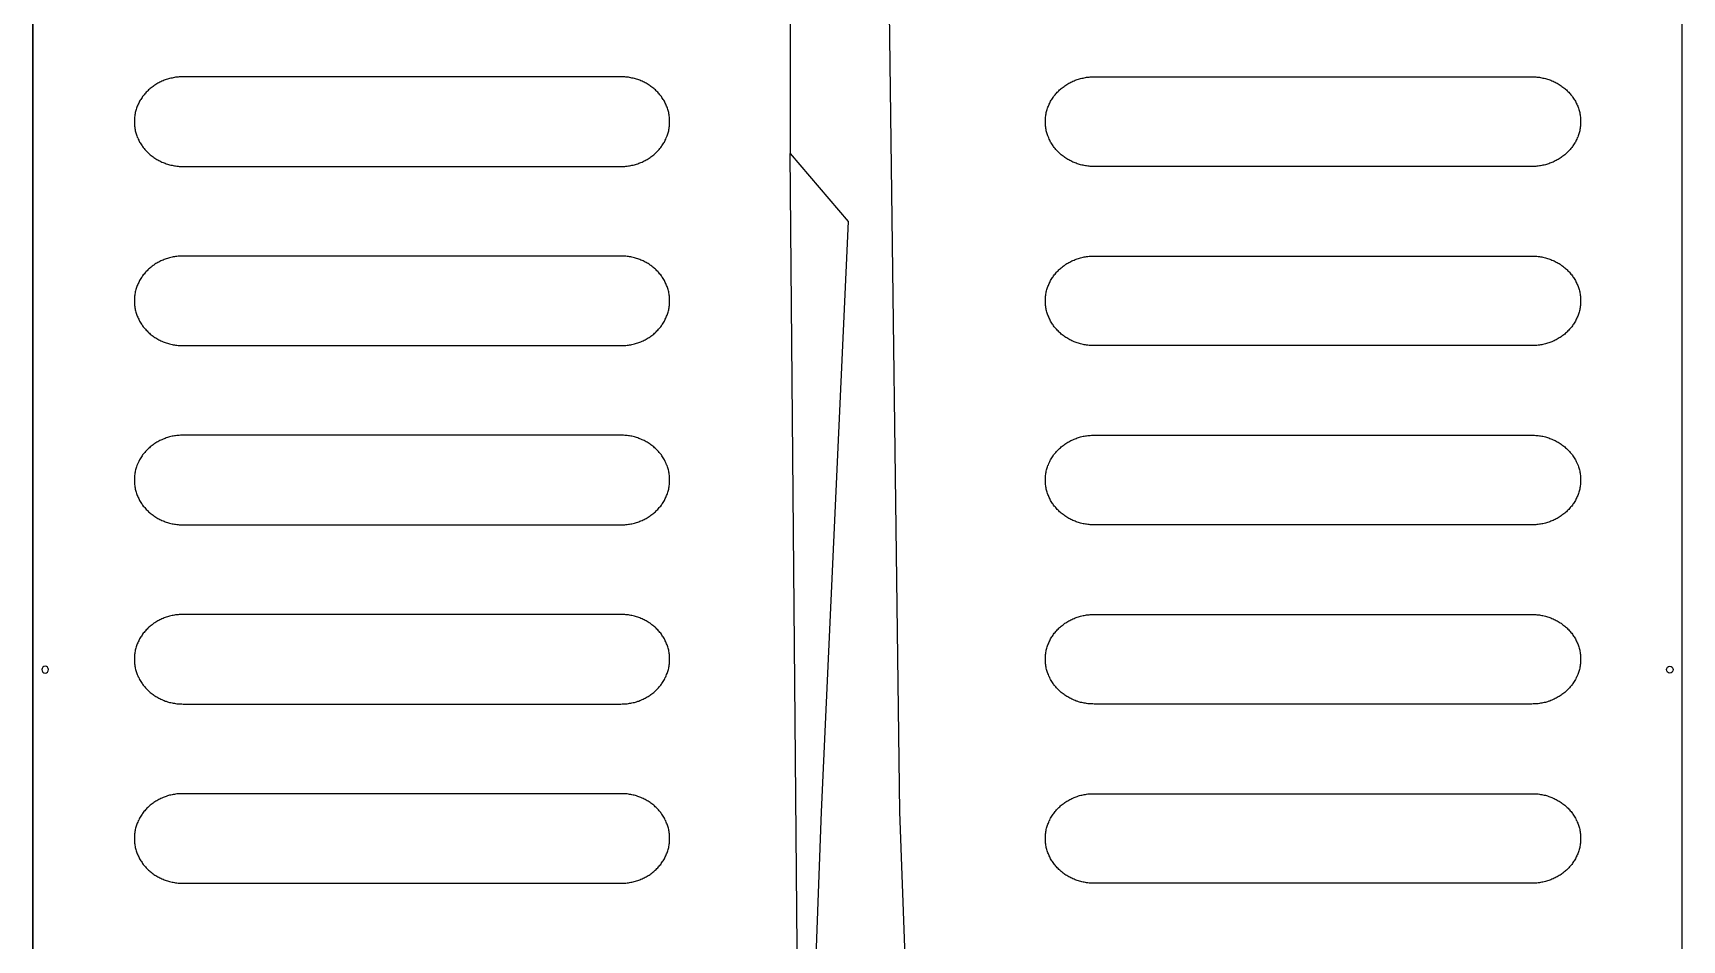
# Model space of a CAD drawing. Extents: x -767 to 3747, y -438 to 2808.
# Drawn here: x 0 to 1220, y 533 to 1204 of the extents above; entities that cross this region are included whole.
import ezdxf

# ---------------------------------------------------------------- set-up
doc = ezdxf.new("R2010")
doc.units = 0
for name, color, linetype in [('DEFAULT_LAYER', 1, 'CONTINUOUS'), ('LAYER_1', 18, 'CONTINUOUS'), ('T5_LOGOLAYER_2', 18, 'CONTINUOUS'), ('T5_LOGOLAYER_20', 18, 'CONTINUOUS')]:
    doc.layers.add(name, color=color, linetype=linetype)

msp = doc.modelspace()

# ---------------------------------------------------------------- linework, layer by layer
at = {"layer": 'DEFAULT_LAYER'}
for points in [[(641, 627.8), (656, 219.4), (656, 218.4), (656.1, 217.4), (656.2, 216.5), (656.3, 215.5), (656.5, 214.5), (656.6, 213.5), (656.8, 212.5), (657.1, 211.5), (657.3, 210.5), (657.6, 209.5), (657.9, 208.5), (658.2, 207.5), (658.6, 206.6), (658.9, 205.6), (659.3, 204.7), (659.7, 203.8), (660.1, 202.9), (808.5, 119.9), (808.3, 20), (1220, 20), (1220, 1792.8), (626, 1792.8)], [(471, 1138.6), (471, 1139.5), (471, 1140.3), (470.9, 1141.2), (470.8, 1142), (470.7, 1142.8), (470.6, 1143.7), (470.4, 1144.5), (470.3, 1145.3), (470.1, 1146.1), (469.9, 1146.9), (469.6, 1147.7), (469.4, 1148.5), (469.1, 1149.2), (468.8, 1150), (468.5, 1150.8), (468.2, 1151.5), (467.8, 1152.3), (467.5, 1153), (467.1, 1153.7), (466.7, 1154.4), (466.2, 1155.1), (465.8, 1155.8), (465.3, 1156.5), (464.9, 1157.2), (464.4, 1157.8), (463.8, 1158.5), (463.3, 1159.1), (462.8, 1159.7), (462.2, 1160.3), (461.6, 1160.9), (461.1, 1161.5), (460.5, 1162.1), (459.8, 1162.6), (459.2, 1163.2), (458.6, 1163.7), (457.9, 1164.2), (457.2, 1164.7), (456.5, 1165.2), (455.8, 1165.7), (455.1, 1166.1), (454.4, 1166.5), (453.7, 1167), (452.9, 1167.4), (452.2, 1167.8), (451.4, 1168.1), (450.6, 1168.5), (449.8, 1168.8), (449, 1169.2), (448.2, 1169.5), (447.4, 1169.8), (446.5, 1170), (445.7, 1170.3), (444.9, 1170.5), (444, 1170.7), (443.1, 1170.9), (442.3, 1171.1), (441.4, 1171.3), (440.5, 1171.4), (439.6, 1171.5), (438.7, 1171.6), (437.8, 1171.7), (436.9, 1171.7), (435.9, 1171.8), (435, 1171.8), (111, 1171.8), (110.1, 1171.8), (109.1, 1171.7), (108.2, 1171.7), (107.3, 1171.6), (106.4, 1171.5), (105.5, 1171.4), (104.6, 1171.3), (103.7, 1171.1), (102.9, 1170.9), (102, 1170.7), (101.1, 1170.5), (100.3, 1170.3), (99.5, 1170), (98.6, 1169.8), (97.8, 1169.5), (97, 1169.2), (96.2, 1168.8), (95.4, 1168.5), (94.6, 1168.1), (93.8, 1167.8), (93.1, 1167.4), (92.3, 1167), (91.6, 1166.5), (90.9, 1166.1), (90.2, 1165.7), (89.5, 1165.2), (88.8, 1164.7), (88.1, 1164.2), (87.4, 1163.7), (86.8, 1163.2), (86.2, 1162.6), (85.5, 1162.1), (84.9, 1161.5), (84.4, 1160.9), (83.8, 1160.3), (83.2, 1159.7), (82.7, 1159.1), (82.2, 1158.5), (81.6, 1157.8), (81.1, 1157.2), (80.7, 1156.5), (80.2, 1155.8), (79.8, 1155.1), (79.3, 1154.4), (78.9, 1153.7), (78.5, 1153), (78.2, 1152.3), (77.8, 1151.5), (77.5, 1150.8), (77.2, 1150), (76.9, 1149.2), (76.6, 1148.5), (76.4, 1147.7), (76.1, 1146.9), (75.9, 1146.1), (75.7, 1145.3), (75.6, 1144.5), (75.4, 1143.7), (75.3, 1142.8), (75.2, 1142), (75.1, 1141.2), (75, 1140.3), (75, 1139.5), (75, 1138.6), (75, 1137.8), (75, 1136.9), (75.1, 1136.1), (75.2, 1135.2), (75.3, 1134.4), (75.4, 1133.6), (75.6, 1132.7), (75.7, 1131.9), (75.9, 1131.1), (76.1, 1130.3), (76.4, 1129.5), (76.6, 1128.8), (76.9, 1128), (77.2, 1127.2), (77.5, 1126.5), (77.8, 1125.7), (78.2, 1125), (78.5, 1124.2), (78.9, 1123.5), (79.3, 1122.8), (79.8, 1122.1), (80.2, 1121.4), (80.7, 1120.7), (81.1, 1120.1), (81.6, 1119.4), (82.2, 1118.8), (82.7, 1118.1), (83.2, 1117.5), (83.8, 1116.9), (84.4, 1116.3), (84.9, 1115.7), (85.5, 1115.2), (86.2, 1114.6), (86.8, 1114.1), (87.4, 1113.5), (88.1, 1113), (88.8, 1112.5), (89.5, 1112), (90.2, 1111.6), (90.9, 1111.1), (91.6, 1110.7), (92.3, 1110.3), (93.1, 1109.8), (93.8, 1109.5), (94.6, 1109.1), (95.4, 1108.7), (96.2, 1108.4), (97, 1108.1), (97.8, 1107.8), (98.6, 1107.5), (99.5, 1107.2), (100.3, 1106.9), (101.1, 1106.7), (102, 1106.5), (102.9, 1106.3), (103.7, 1106.1), (104.6, 1106), (105.5, 1105.8), (106.4, 1105.7), (107.3, 1105.6), (108.2, 1105.5), (109.1, 1105.5), (110.1, 1105.5), (111, 1105.5), (435, 1105.5), (435.9, 1105.5), (436.9, 1105.5), (437.8, 1105.5), (438.7, 1105.6), (439.6, 1105.7), (440.5, 1105.8), (441.4, 1106), (442.3, 1106.1), (443.1, 1106.3), (444, 1106.5), (444.9, 1106.7), (445.7, 1106.9), (446.5, 1107.2), (447.4, 1107.5), (448.2, 1107.8), (449, 1108.1), (449.8, 1108.4), (450.6, 1108.7), (451.4, 1109.1), (452.2, 1109.5), (452.9, 1109.8), (453.7, 1110.3), (454.4, 1110.7), (455.1, 1111.1), (455.8, 1111.6), (456.5, 1112), (457.2, 1112.5), (457.9, 1113), (458.6, 1113.5), (459.2, 1114.1), (459.8, 1114.6), (460.5, 1115.2), (461.1, 1115.7), (461.6, 1116.3), (462.2, 1116.9), (462.8, 1117.5), (463.3, 1118.1), (463.8, 1118.8), (464.4, 1119.4), (464.9, 1120.1), (465.3, 1120.7), (465.8, 1121.4), (466.2, 1122.1), (466.7, 1122.8), (467.1, 1123.5), (467.5, 1124.2), (467.8, 1125), (468.2, 1125.7), (468.5, 1126.5), (468.8, 1127.2), (469.1, 1128), (469.4, 1128.8), (469.6, 1129.5), (469.9, 1130.3), (470.1, 1131.1), (470.3, 1131.9), (470.4, 1132.7), (470.6, 1133.6), (470.7, 1134.4), (470.8, 1135.2), (470.9, 1136.1), (471, 1136.9), (471, 1137.8)], [(749, 1138.6), (749, 1139.5), (749, 1140.3), (749.1, 1141.2), (749.2, 1142), (749.3, 1142.8), (749.4, 1143.7), (749.6, 1144.5), (749.7, 1145.3), (749.9, 1146.1), (750.1, 1146.9), (750.4, 1147.7), (750.6, 1148.5), (750.9, 1149.2), (751.2, 1150), (751.5, 1150.8), (751.8, 1151.5), (752.2, 1152.3), (752.6, 1153), (752.9, 1153.7), (753.3, 1154.4), (753.8, 1155.1), (754.2, 1155.8), (754.7, 1156.5), (755.1, 1157.2), (755.6, 1157.8), (756.2, 1158.5), (756.7, 1159.1), (757.2, 1159.7), (757.8, 1160.3), (758.4, 1160.9), (758.9, 1161.5), (759.5, 1162.1), (760.2, 1162.6), (760.8, 1163.2), (761.4, 1163.7), (762.1, 1164.2), (762.8, 1164.7), (763.5, 1165.2), (764.2, 1165.7), (764.9, 1166.1), (765.6, 1166.5), (766.3, 1167), (767.1, 1167.4), (767.8, 1167.8), (768.6, 1168.1), (769.4, 1168.5), (770.2, 1168.8), (771, 1169.2), (771.8, 1169.5), (772.6, 1169.8), (773.5, 1170), (774.3, 1170.3), (775.1, 1170.5), (776, 1170.7), (776.9, 1170.9), (777.7, 1171.1), (778.6, 1171.3), (779.5, 1171.4), (780.4, 1171.5), (781.3, 1171.6), (782.2, 1171.7), (783.1, 1171.7), (784.1, 1171.8), (785, 1171.8), (1109, 1171.8), (1109.9, 1171.8), (1110.9, 1171.7), (1111.8, 1171.7), (1112.7, 1171.6), (1113.6, 1171.5), (1114.5, 1171.4), (1115.4, 1171.3), (1116.3, 1171.1), (1117.1, 1170.9), (1118, 1170.7), (1118.9, 1170.5), (1119.7, 1170.3), (1120.5, 1170), (1121.4, 1169.8), (1122.2, 1169.5), (1123, 1169.2), (1123.8, 1168.8), (1124.6, 1168.5), (1125.4, 1168.1), (1126.2, 1167.8), (1126.9, 1167.4), (1127.7, 1167), (1128.4, 1166.5), (1129.1, 1166.1), (1129.8, 1165.7), (1130.5, 1165.2), (1131.2, 1164.7), (1131.9, 1164.2), (1132.6, 1163.7), (1133.2, 1163.2), (1133.8, 1162.6), (1134.5, 1162.1), (1135.1, 1161.5), (1135.6, 1160.9), (1136.2, 1160.3), (1136.8, 1159.7), (1137.3, 1159.1), (1137.8, 1158.5), (1138.4, 1157.8), (1138.9, 1157.2), (1139.3, 1156.5), (1139.8, 1155.8), (1140.2, 1155.1), (1140.7, 1154.4), (1141.1, 1153.7), (1141.5, 1153), (1141.8, 1152.3), (1142.2, 1151.5), (1142.5, 1150.8), (1142.8, 1150), (1143.1, 1149.2), (1143.4, 1148.5), (1143.6, 1147.7), (1143.9, 1146.9), (1144.1, 1146.1), (1144.3, 1145.3), (1144.4, 1144.5), (1144.6, 1143.7), (1144.7, 1142.8), (1144.8, 1142), (1144.9, 1141.2), (1145, 1140.3), (1145, 1139.5), (1145, 1138.6), (1145, 1137.8), (1145, 1136.9), (1144.9, 1136.1), (1144.8, 1135.2), (1144.7, 1134.4), (1144.6, 1133.6), (1144.4, 1132.7), (1144.3, 1131.9), (1144.1, 1131.1), (1143.9, 1130.3), (1143.6, 1129.5), (1143.4, 1128.8), (1143.1, 1128), (1142.8, 1127.2), (1142.5, 1126.5), (1142.2, 1125.7), (1141.8, 1125), (1141.5, 1124.2), (1141.1, 1123.5), (1140.7, 1122.8), (1140.2, 1122.1), (1139.8, 1121.4), (1139.3, 1120.7), (1138.9, 1120.1), (1138.4, 1119.4), (1137.8, 1118.8), (1137.3, 1118.1), (1136.8, 1117.5), (1136.2, 1116.9), (1135.6, 1116.3), (1135.1, 1115.7), (1134.5, 1115.2), (1133.8, 1114.6), (1133.2, 1114.1), (1132.6, 1113.5), (1131.9, 1113), (1131.2, 1112.5), (1130.5, 1112), (1129.8, 1111.6), (1129.1, 1111.1), (1128.4, 1110.7), (1127.7, 1110.3), (1126.9, 1109.8), (1126.2, 1109.5), (1125.4, 1109.1), (1124.6, 1108.7), (1123.8, 1108.4), (1123, 1108.1), (1122.2, 1107.8), (1121.4, 1107.5), (1120.5, 1107.2), (1119.7, 1106.9), (1118.9, 1106.7), (1118, 1106.5), (1117.1, 1106.3), (1116.3, 1106.1), (1115.4, 1106), (1114.5, 1105.8), (1113.6, 1105.7), (1112.7, 1105.6), (1111.8, 1105.5), (1110.9, 1105.5), (1109.9, 1105.5), (1109, 1105.5), (785, 1105.5), (784.1, 1105.5), (783.1, 1105.5), (782.2, 1105.5), (781.3, 1105.6), (780.4, 1105.7), (779.5, 1105.8), (778.6, 1106), (777.7, 1106.1), (776.9, 1106.3), (776, 1106.5), (775.1, 1106.7), (774.3, 1106.9), (773.5, 1107.2), (772.6, 1107.5), (771.8, 1107.8), (771, 1108.1), (770.2, 1108.4), (769.4, 1108.7), (768.6, 1109.1), (767.8, 1109.5), (767.1, 1109.8), (766.3, 1110.3), (765.6, 1110.7), (764.9, 1111.1), (764.2, 1111.6), (763.5, 1112), (762.8, 1112.5), (762.1, 1113), (761.4, 1113.5), (760.8, 1114.1), (760.2, 1114.6), (759.5, 1115.2), (758.9, 1115.7), (758.4, 1116.3), (757.8, 1116.9), (757.2, 1117.5), (756.7, 1118.1), (756.2, 1118.8), (755.6, 1119.4), (755.1, 1120.1), (754.7, 1120.7), (754.2, 1121.4), (753.8, 1122.1), (753.3, 1122.8), (752.9, 1123.5), (752.6, 1124.2), (752.2, 1125), (751.8, 1125.7), (751.5, 1126.5), (751.2, 1127.2), (750.9, 1128), (750.6, 1128.8), (750.4, 1129.5), (750.1, 1130.3), (749.9, 1131.1), (749.7, 1131.9), (749.6, 1132.7), (749.4, 1133.6), (749.3, 1134.4), (749.2, 1135.2), (749.1, 1136.1), (749, 1136.9), (749, 1137.8)], [(471, 1006), (471, 1006.8), (471, 1007.7), (470.9, 1008.5), (470.8, 1009.4), (470.7, 1010.2), (470.6, 1011), (470.4, 1011.8), (470.3, 1012.7), (470.1, 1013.5), (469.9, 1014.3), (469.6, 1015.1), (469.4, 1015.8), (469.1, 1016.6), (468.8, 1017.4), (468.5, 1018.1), (468.2, 1018.9), (467.8, 1019.6), (467.5, 1020.4), (467.1, 1021.1), (466.7, 1021.8), (466.2, 1022.5), (465.8, 1023.2), (465.3, 1023.8), (464.9, 1024.5), (464.4, 1025.2), (463.8, 1025.8), (463.3, 1026.4), (462.8, 1027.1), (462.2, 1027.7), (461.6, 1028.3), (461.1, 1028.9), (460.5, 1029.4), (459.8, 1030), (459.2, 1030.5), (458.6, 1031), (457.9, 1031.6), (457.2, 1032.1), (456.5, 1032.5), (455.8, 1033), (455.1, 1033.5), (454.4, 1033.9), (453.7, 1034.3), (452.9, 1034.7), (452.2, 1035.1), (451.4, 1035.5), (450.6, 1035.9), (449.8, 1036.2), (449, 1036.5), (448.2, 1036.8), (447.4, 1037.1), (446.5, 1037.4), (445.7, 1037.6), (444.9, 1037.9), (444, 1038.1), (443.1, 1038.3), (442.3, 1038.5), (441.4, 1038.6), (440.5, 1038.8), (439.6, 1038.9), (438.7, 1039), (437.8, 1039), (436.9, 1039.1), (435.9, 1039.1), (435, 1039.1), (111, 1039.1), (110.1, 1039.1), (109.1, 1039.1), (108.2, 1039), (107.3, 1039), (106.4, 1038.9), (105.5, 1038.8), (104.6, 1038.6), (103.7, 1038.5), (102.9, 1038.3), (102, 1038.1), (101.1, 1037.9), (100.3, 1037.6), (99.5, 1037.4), (98.6, 1037.1), (97.8, 1036.8), (97, 1036.5), (96.2, 1036.2), (95.4, 1035.9), (94.6, 1035.5), (93.8, 1035.1), (93.1, 1034.7), (92.3, 1034.3), (91.6, 1033.9), (90.9, 1033.5), (90.2, 1033), (89.5, 1032.5), (88.8, 1032.1), (88.1, 1031.6), (87.4, 1031), (86.8, 1030.5), (86.2, 1030), (85.5, 1029.4), (84.9, 1028.9), (84.4, 1028.3), (83.8, 1027.7), (83.2, 1027.1), (82.7, 1026.4), (82.2, 1025.8), (81.6, 1025.2), (81.1, 1024.5), (80.7, 1023.8), (80.2, 1023.2), (79.8, 1022.5), (79.3, 1021.8), (78.9, 1021.1), (78.5, 1020.4), (78.2, 1019.6), (77.8, 1018.9), (77.5, 1018.1), (77.2, 1017.4), (76.9, 1016.6), (76.6, 1015.8), (76.4, 1015.1), (76.1, 1014.3), (75.9, 1013.5), (75.7, 1012.7), (75.6, 1011.8), (75.4, 1011), (75.3, 1010.2), (75.2, 1009.4), (75.1, 1008.5), (75, 1007.7), (75, 1006.8), (75, 1006), (75, 1005.1), (75, 1004.3), (75.1, 1003.4), (75.2, 1002.6), (75.3, 1001.8), (75.4, 1000.9), (75.6, 1000.1), (75.7, 999.3), (75.9, 998.5), (76.1, 997.7), (76.4, 996.9), (76.6, 996.1), (76.9, 995.3), (77.2, 994.6), (77.5, 993.8), (77.8, 993.1), (78.2, 992.3), (78.5, 991.6), (78.9, 990.9), (79.3, 990.2), (79.8, 989.5), (80.2, 988.8), (80.7, 988.1), (81.1, 987.4), (81.6, 986.8), (82.2, 986.1), (82.7, 985.5), (83.2, 984.9), (83.8, 984.3), (84.4, 983.7), (84.9, 983.1), (85.5, 982.5), (86.2, 982), (86.8, 981.4), (87.4, 980.9), (88.1, 980.4), (88.8, 979.9), (89.5, 979.4), (90.2, 978.9), (90.9, 978.5), (91.6, 978), (92.3, 977.6), (93.1, 977.2), (93.8, 976.8), (94.6, 976.4), (95.4, 976.1), (96.2, 975.7), (97, 975.4), (97.8, 975.1), (98.6, 974.8), (99.5, 974.6), (100.3, 974.3), (101.1, 974.1), (102, 973.9), (102.9, 973.7), (103.7, 973.5), (104.6, 973.3), (105.5, 973.2), (106.4, 973.1), (107.3, 973), (108.2, 972.9), (109.1, 972.9), (110.1, 972.8), (111, 972.8), (435, 972.8), (435.9, 972.8), (436.9, 972.9), (437.8, 972.9), (438.7, 973), (439.6, 973.1), (440.5, 973.2), (441.4, 973.3), (442.3, 973.5), (443.1, 973.7), (444, 973.9), (444.9, 974.1), (445.7, 974.3), (446.5, 974.6), (447.4, 974.8), (448.2, 975.1), (449, 975.4), (449.8, 975.7), (450.6, 976.1), (451.4, 976.4), (452.2, 976.8), (452.9, 977.2), (453.7, 977.6), (454.4, 978), (455.1, 978.5), (455.8, 978.9), (456.5, 979.4), (457.2, 979.9), (457.9, 980.4), (458.6, 980.9), (459.2, 981.4), (459.8, 982), (460.5, 982.5), (461.1, 983.1), (461.6, 983.7), (462.2, 984.3), (462.8, 984.9), (463.3, 985.5), (463.8, 986.1), (464.4, 986.8), (464.9, 987.4), (465.3, 988.1), (465.8, 988.8), (466.2, 989.5), (466.7, 990.2), (467.1, 990.9), (467.5, 991.6), (467.8, 992.3), (468.2, 993.1), (468.5, 993.8), (468.8, 994.6), (469.1, 995.3), (469.4, 996.1), (469.6, 996.9), (469.9, 997.7), (470.1, 998.5), (470.3, 999.3), (470.4, 1000.1), (470.6, 1000.9), (470.7, 1001.8), (470.8, 1002.6), (470.9, 1003.4), (471, 1004.3), (471, 1005.1)], [(749, 1006), (749, 1006.8), (749, 1007.7), (749.1, 1008.5), (749.2, 1009.4), (749.3, 1010.2), (749.4, 1011), (749.6, 1011.8), (749.7, 1012.7), (749.9, 1013.5), (750.1, 1014.3), (750.4, 1015.1), (750.6, 1015.8), (750.9, 1016.6), (751.2, 1017.4), (751.5, 1018.1), (751.8, 1018.9), (752.2, 1019.6), (752.6, 1020.4), (752.9, 1021.1), (753.3, 1021.8), (753.8, 1022.5), (754.2, 1023.2), (754.7, 1023.8), (755.1, 1024.5), (755.6, 1025.2), (756.2, 1025.8), (756.7, 1026.4), (757.2, 1027.1), (757.8, 1027.7), (758.4, 1028.3), (758.9, 1028.9), (759.5, 1029.4), (760.2, 1030), (760.8, 1030.5), (761.4, 1031), (762.1, 1031.6), (762.8, 1032.1), (763.5, 1032.5), (764.2, 1033), (764.9, 1033.5), (765.6, 1033.9), (766.3, 1034.3), (767.1, 1034.7), (767.8, 1035.1), (768.6, 1035.5), (769.4, 1035.9), (770.2, 1036.2), (771, 1036.5), (771.8, 1036.8), (772.6, 1037.1), (773.5, 1037.4), (774.3, 1037.6), (775.1, 1037.9), (776, 1038.1), (776.9, 1038.3), (777.7, 1038.5), (778.6, 1038.6), (779.5, 1038.8), (780.4, 1038.9), (781.3, 1039), (782.2, 1039), (783.1, 1039.1), (784.1, 1039.1), (785, 1039.1), (1109, 1039.1), (1109.9, 1039.1), (1110.9, 1039.1), (1111.8, 1039), (1112.7, 1039), (1113.6, 1038.9), (1114.5, 1038.8), (1115.4, 1038.6), (1116.3, 1038.5), (1117.1, 1038.3), (1118, 1038.1), (1118.9, 1037.9), (1119.7, 1037.6), (1120.5, 1037.4), (1121.4, 1037.1), (1122.2, 1036.8), (1123, 1036.5), (1123.8, 1036.2), (1124.6, 1035.9), (1125.4, 1035.5), (1126.2, 1035.1), (1126.9, 1034.7), (1127.7, 1034.3), (1128.4, 1033.9), (1129.1, 1033.5), (1129.8, 1033), (1130.5, 1032.5), (1131.2, 1032.1), (1131.9, 1031.6), (1132.6, 1031), (1133.2, 1030.5), (1133.8, 1030), (1134.5, 1029.4), (1135.1, 1028.9), (1135.6, 1028.3), (1136.2, 1027.7), (1136.8, 1027.1), (1137.3, 1026.4), (1137.8, 1025.8), (1138.4, 1025.2), (1138.9, 1024.5), (1139.3, 1023.8), (1139.8, 1023.2), (1140.2, 1022.5), (1140.7, 1021.8), (1141.1, 1021.1), (1141.5, 1020.4), (1141.8, 1019.6), (1142.2, 1018.9), (1142.5, 1018.1), (1142.8, 1017.4), (1143.1, 1016.6), (1143.4, 1015.8), (1143.6, 1015.1), (1143.9, 1014.3), (1144.1, 1013.5), (1144.3, 1012.7), (1144.4, 1011.8), (1144.6, 1011), (1144.7, 1010.2), (1144.8, 1009.4), (1144.9, 1008.5), (1145, 1007.7), (1145, 1006.8), (1145, 1006), (1145, 1005.1), (1145, 1004.3), (1144.9, 1003.4), (1144.8, 1002.6), (1144.7, 1001.8), (1144.6, 1000.9), (1144.4, 1000.1), (1144.3, 999.3), (1144.1, 998.5), (1143.9, 997.7), (1143.6, 996.9), (1143.4, 996.1), (1143.1, 995.3), (1142.8, 994.6), (1142.5, 993.8), (1142.2, 993.1), (1141.8, 992.3), (1141.5, 991.6), (1141.1, 990.9), (1140.7, 990.2), (1140.2, 989.5), (1139.8, 988.8), (1139.3, 988.1), (1138.9, 987.4), (1138.4, 986.8), (1137.8, 986.1), (1137.3, 985.5), (1136.8, 984.9), (1136.2, 984.3), (1135.6, 983.7), (1135.1, 983.1), (1134.5, 982.5), (1133.8, 982), (1133.2, 981.4), (1132.6, 980.9), (1131.9, 980.4), (1131.2, 979.9), (1130.5, 979.4), (1129.8, 978.9), (1129.1, 978.5), (1128.4, 978), (1127.7, 977.6), (1126.9, 977.2), (1126.2, 976.8), (1125.4, 976.4), (1124.6, 976.1), (1123.8, 975.7), (1123, 975.4), (1122.2, 975.1), (1121.4, 974.8), (1120.5, 974.6), (1119.7, 974.3), (1118.9, 974.1), (1118, 973.9), (1117.1, 973.7), (1116.3, 973.5), (1115.4, 973.3), (1114.5, 973.2), (1113.6, 973.1), (1112.7, 973), (1111.8, 972.9), (1110.9, 972.9), (1109.9, 972.8), (1109, 972.8), (785, 972.8), (784.1, 972.8), (783.1, 972.9), (782.2, 972.9), (781.3, 973), (780.4, 973.1), (779.5, 973.2), (778.6, 973.3), (777.7, 973.5), (776.9, 973.7), (776, 973.9), (775.1, 974.1), (774.3, 974.3), (773.5, 974.6), (772.6, 974.8), (771.8, 975.1), (771, 975.4), (770.2, 975.7), (769.4, 976.1), (768.6, 976.4), (767.8, 976.8), (767.1, 977.2), (766.3, 977.6), (765.6, 978), (764.9, 978.5), (764.2, 978.9), (763.5, 979.4), (762.8, 979.9), (762.1, 980.4), (761.4, 980.9), (760.8, 981.4), (760.2, 982), (759.5, 982.5), (758.9, 983.1), (758.4, 983.7), (757.8, 984.3), (757.2, 984.9), (756.7, 985.5), (756.2, 986.1), (755.6, 986.8), (755.1, 987.4), (754.7, 988.1), (754.2, 988.8), (753.8, 989.5), (753.3, 990.2), (752.9, 990.9), (752.6, 991.6), (752.2, 992.3), (751.8, 993.1), (751.5, 993.8), (751.2, 994.6), (750.9, 995.3), (750.6, 996.1), (750.4, 996.9), (750.1, 997.7), (749.9, 998.5), (749.7, 999.3), (749.6, 1000.1), (749.4, 1000.9), (749.3, 1001.8), (749.2, 1002.6), (749.1, 1003.4), (749, 1004.3), (749, 1005.1)], [(471, 873.3), (471, 874.2), (471, 875), (470.9, 875.9), (470.8, 876.7), (470.7, 877.6), (470.6, 878.4), (470.4, 879.2), (470.3, 880), (470.1, 880.8), (469.9, 881.6), (469.6, 882.4), (469.4, 883.2), (469.1, 884), (468.8, 884.7), (468.5, 885.5), (468.2, 886.2), (467.8, 887), (467.5, 887.7), (467.1, 888.4), (466.7, 889.1), (466.2, 889.8), (465.8, 890.5), (465.3, 891.2), (464.9, 891.9), (464.4, 892.5), (463.8, 893.2), (463.3, 893.8), (462.8, 894.4), (462.2, 895), (461.6, 895.6), (461.1, 896.2), (460.5, 896.8), (459.8, 897.3), (459.2, 897.9), (458.6, 898.4), (457.9, 898.9), (457.2, 899.4), (456.5, 899.9), (455.8, 900.4), (455.1, 900.8), (454.4, 901.3), (453.7, 901.7), (452.9, 902.1), (452.2, 902.5), (451.4, 902.9), (450.6, 903.2), (449.8, 903.6), (449, 903.9), (448.2, 904.2), (447.4, 904.5), (446.5, 904.8), (445.7, 905), (444.9, 905.2), (444, 905.5), (443.1, 905.7), (442.3, 905.8), (441.4, 906), (440.5, 906.1), (439.6, 906.2), (438.7, 906.3), (437.8, 906.4), (436.9, 906.5), (435.9, 906.5), (435, 906.5), (111, 906.5), (110.1, 906.5), (109.1, 906.5), (108.2, 906.4), (107.3, 906.3), (106.4, 906.2), (105.5, 906.1), (104.6, 906), (103.7, 905.8), (102.9, 905.7), (102, 905.5), (101.1, 905.2), (100.3, 905), (99.5, 904.8), (98.6, 904.5), (97.8, 904.2), (97, 903.9), (96.2, 903.6), (95.4, 903.2), (94.6, 902.9), (93.8, 902.5), (93.1, 902.1), (92.3, 901.7), (91.6, 901.3), (90.9, 900.8), (90.2, 900.4), (89.5, 899.9), (88.8, 899.4), (88.1, 898.9), (87.4, 898.4), (86.8, 897.9), (86.2, 897.3), (85.5, 896.8), (84.9, 896.2), (84.4, 895.6), (83.8, 895), (83.2, 894.4), (82.7, 893.8), (82.2, 893.2), (81.6, 892.5), (81.1, 891.9), (80.7, 891.2), (80.2, 890.5), (79.8, 889.8), (79.3, 889.1), (78.9, 888.4), (78.5, 887.7), (78.2, 887), (77.8, 886.2), (77.5, 885.5), (77.2, 884.7), (76.9, 884), (76.6, 883.2), (76.4, 882.4), (76.1, 881.6), (75.9, 880.8), (75.7, 880), (75.6, 879.2), (75.4, 878.4), (75.3, 877.6), (75.2, 876.7), (75.1, 875.9), (75, 875), (75, 874.2), (75, 873.3), (75, 872.5), (75, 871.6), (75.1, 870.8), (75.2, 870), (75.3, 869.1), (75.4, 868.3), (75.6, 867.5), (75.7, 866.7), (75.9, 865.9), (76.1, 865.1), (76.4, 864.3), (76.6, 863.5), (76.9, 862.7), (77.2, 861.9), (77.5, 861.2), (77.8, 860.4), (78.2, 859.7), (78.5, 859), (78.9, 858.2), (79.3, 857.5), (79.8, 856.8), (80.2, 856.1), (80.7, 855.5), (81.1, 854.8), (81.6, 854.1), (82.2, 853.5), (82.7, 852.9), (83.2, 852.2), (83.8, 851.6), (84.4, 851), (84.9, 850.5), (85.5, 849.9), (86.2, 849.3), (86.8, 848.8), (87.4, 848.3), (88.1, 847.8), (88.8, 847.3), (89.5, 846.8), (90.2, 846.3), (90.9, 845.8), (91.6, 845.4), (92.3, 845), (93.1, 844.6), (93.8, 844.2), (94.6, 843.8), (95.4, 843.5), (96.2, 843.1), (97, 842.8), (97.8, 842.5), (98.6, 842.2), (99.5, 841.9), (100.3, 841.7), (101.1, 841.4), (102, 841.2), (102.9, 841), (103.7, 840.9), (104.6, 840.7), (105.5, 840.6), (106.4, 840.4), (107.3, 840.4), (108.2, 840.3), (109.1, 840.2), (110.1, 840.2), (111, 840.2), (435, 840.2), (435.9, 840.2), (436.9, 840.2), (437.8, 840.3), (438.7, 840.4), (439.6, 840.4), (440.5, 840.6), (441.4, 840.7), (442.3, 840.9), (443.1, 841), (444, 841.2), (444.9, 841.4), (445.7, 841.7), (446.5, 841.9), (447.4, 842.2), (448.2, 842.5), (449, 842.8), (449.8, 843.1), (450.6, 843.5), (451.4, 843.8), (452.2, 844.2), (452.9, 844.6), (453.7, 845), (454.4, 845.4), (455.1, 845.8), (455.8, 846.3), (456.5, 846.8), (457.2, 847.3), (457.9, 847.8), (458.6, 848.3), (459.2, 848.8), (459.8, 849.3), (460.5, 849.9), (461.1, 850.5), (461.6, 851), (462.2, 851.6), (462.8, 852.2), (463.3, 852.9), (463.8, 853.5), (464.4, 854.1), (464.9, 854.8), (465.3, 855.5), (465.8, 856.1), (466.2, 856.8), (466.7, 857.5), (467.1, 858.2), (467.5, 859), (467.8, 859.7), (468.2, 860.4), (468.5, 861.2), (468.8, 861.9), (469.1, 862.7), (469.4, 863.5), (469.6, 864.3), (469.9, 865.1), (470.1, 865.9), (470.3, 866.7), (470.4, 867.5), (470.6, 868.3), (470.7, 869.1), (470.8, 870), (470.9, 870.8), (471, 871.6), (471, 872.5)], [(749, 873.3), (749, 874.2), (749, 875), (749.1, 875.9), (749.2, 876.7), (749.3, 877.6), (749.4, 878.4), (749.6, 879.2), (749.7, 880), (749.9, 880.8), (750.1, 881.6), (750.4, 882.4), (750.6, 883.2), (750.9, 884), (751.2, 884.7), (751.5, 885.5), (751.8, 886.2), (752.2, 887), (752.6, 887.7), (752.9, 888.4), (753.3, 889.1), (753.8, 889.8), (754.2, 890.5), (754.7, 891.2), (755.1, 891.9), (755.6, 892.5), (756.2, 893.2), (756.7, 893.8), (757.2, 894.4), (757.8, 895), (758.4, 895.6), (758.9, 896.2), (759.5, 896.8), (760.2, 897.3), (760.8, 897.9), (761.4, 898.4), (762.1, 898.9), (762.8, 899.4), (763.5, 899.9), (764.2, 900.4), (764.9, 900.8), (765.6, 901.3), (766.3, 901.7), (767.1, 902.1), (767.8, 902.5), (768.6, 902.9), (769.4, 903.2), (770.2, 903.6), (771, 903.9), (771.8, 904.2), (772.6, 904.5), (773.5, 904.8), (774.3, 905), (775.1, 905.2), (776, 905.5), (776.9, 905.7), (777.7, 905.8), (778.6, 906), (779.5, 906.1), (780.4, 906.2), (781.3, 906.3), (782.2, 906.4), (783.1, 906.5), (784.1, 906.5), (785, 906.5), (1109, 906.5), (1109.9, 906.5), (1110.9, 906.5), (1111.8, 906.4), (1112.7, 906.3), (1113.6, 906.2), (1114.5, 906.1), (1115.4, 906), (1116.3, 905.8), (1117.1, 905.7), (1118, 905.5), (1118.9, 905.2), (1119.7, 905), (1120.5, 904.8), (1121.4, 904.5), (1122.2, 904.2), (1123, 903.9), (1123.8, 903.6), (1124.6, 903.2), (1125.4, 902.9), (1126.2, 902.5), (1126.9, 902.1), (1127.7, 901.7), (1128.4, 901.3), (1129.1, 900.8), (1129.8, 900.4), (1130.5, 899.9), (1131.2, 899.4), (1131.9, 898.9), (1132.6, 898.4), (1133.2, 897.9), (1133.8, 897.3), (1134.5, 896.8), (1135.1, 896.2), (1135.6, 895.6), (1136.2, 895), (1136.8, 894.4), (1137.3, 893.8), (1137.8, 893.2), (1138.4, 892.5), (1138.9, 891.9), (1139.3, 891.2), (1139.8, 890.5), (1140.2, 889.8), (1140.7, 889.1), (1141.1, 888.4), (1141.5, 887.7), (1141.8, 887), (1142.2, 886.2), (1142.5, 885.5), (1142.8, 884.7), (1143.1, 884), (1143.4, 883.2), (1143.6, 882.4), (1143.9, 881.6), (1144.1, 880.8), (1144.3, 880), (1144.4, 879.2), (1144.6, 878.4), (1144.7, 877.6), (1144.8, 876.7), (1144.9, 875.9), (1145, 875), (1145, 874.2), (1145, 873.3), (1145, 872.5), (1145, 871.6), (1144.9, 870.8), (1144.8, 870), (1144.7, 869.1), (1144.6, 868.3), (1144.4, 867.5), (1144.3, 866.7), (1144.1, 865.9), (1143.9, 865.1), (1143.6, 864.3), (1143.4, 863.5), (1143.1, 862.7), (1142.8, 861.9), (1142.5, 861.2), (1142.2, 860.4), (1141.8, 859.7), (1141.5, 859), (1141.1, 858.2), (1140.7, 857.5), (1140.2, 856.8), (1139.8, 856.1), (1139.3, 855.5), (1138.9, 854.8), (1138.4, 854.1), (1137.8, 853.5), (1137.3, 852.9), (1136.8, 852.2), (1136.2, 851.6), (1135.6, 851), (1135.1, 850.5), (1134.5, 849.9), (1133.8, 849.3), (1133.2, 848.8), (1132.6, 848.3), (1131.9, 847.8), (1131.2, 847.3), (1130.5, 846.8), (1129.8, 846.3), (1129.1, 845.8), (1128.4, 845.4), (1127.7, 845), (1126.9, 844.6), (1126.2, 844.2), (1125.4, 843.8), (1124.6, 843.5), (1123.8, 843.1), (1123, 842.8), (1122.2, 842.5), (1121.4, 842.2), (1120.5, 841.9), (1119.7, 841.7), (1118.9, 841.4), (1118, 841.2), (1117.1, 841), (1116.3, 840.9), (1115.4, 840.7), (1114.5, 840.6), (1113.6, 840.4), (1112.7, 840.4), (1111.8, 840.3), (1110.9, 840.2), (1109.9, 840.2), (1109, 840.2), (785, 840.2), (784.1, 840.2), (783.1, 840.2), (782.2, 840.3), (781.3, 840.4), (780.4, 840.4), (779.5, 840.6), (778.6, 840.7), (777.7, 840.9), (776.9, 841), (776, 841.2), (775.1, 841.4), (774.3, 841.7), (773.5, 841.9), (772.6, 842.2), (771.8, 842.5), (771, 842.8), (770.2, 843.1), (769.4, 843.5), (768.6, 843.8), (767.8, 844.2), (767.1, 844.6), (766.3, 845), (765.6, 845.4), (764.9, 845.8), (764.2, 846.3), (763.5, 846.8), (762.8, 847.3), (762.1, 847.8), (761.4, 848.3), (760.8, 848.8), (760.2, 849.3), (759.5, 849.9), (758.9, 850.5), (758.4, 851), (757.8, 851.6), (757.2, 852.2), (756.7, 852.9), (756.2, 853.5), (755.6, 854.1), (755.1, 854.8), (754.7, 855.5), (754.2, 856.1), (753.8, 856.8), (753.3, 857.5), (752.9, 858.2), (752.6, 859), (752.2, 859.7), (751.8, 860.4), (751.5, 861.2), (751.2, 861.9), (750.9, 862.7), (750.6, 863.5), (750.4, 864.3), (750.1, 865.1), (749.9, 865.9), (749.7, 866.7), (749.6, 867.5), (749.4, 868.3), (749.3, 869.1), (749.2, 870), (749.1, 870.8), (749, 871.6), (749, 872.5)], [(471, 740.7), (471, 741.6), (471, 742.4), (470.9, 743.3), (470.8, 744.1), (470.7, 744.9), (470.6, 745.8), (470.4, 746.6), (470.3, 747.4), (470.1, 748.2), (469.9, 749), (469.6, 749.8), (469.4, 750.6), (469.1, 751.3), (468.8, 752.1), (468.5, 752.9), (468.2, 753.6), (467.8, 754.4), (467.5, 755.1), (467.1, 755.8), (466.7, 756.5), (466.2, 757.2), (465.8, 757.9), (465.3, 758.6), (464.9, 759.2), (464.4, 759.9), (463.8, 760.5), (463.3, 761.2), (462.8, 761.8), (462.2, 762.4), (461.6, 763), (461.1, 763.6), (460.5, 764.2), (459.8, 764.7), (459.2, 765.3), (458.6, 765.8), (457.9, 766.3), (457.2, 766.8), (456.5, 767.3), (455.8, 767.7), (455.1, 768.2), (454.4, 768.6), (453.7, 769.1), (452.9, 769.5), (452.2, 769.9), (451.4, 770.2), (450.6, 770.6), (449.8, 770.9), (449, 771.3), (448.2, 771.6), (447.4, 771.9), (446.5, 772.1), (445.7, 772.4), (444.9, 772.6), (444, 772.8), (443.1, 773), (442.3, 773.2), (441.4, 773.3), (440.5, 773.5), (439.6, 773.6), (438.7, 773.7), (437.8, 773.8), (436.9, 773.8), (435.9, 773.9), (435, 773.9), (111, 773.9), (110.1, 773.9), (109.1, 773.8), (108.2, 773.8), (107.3, 773.7), (106.4, 773.6), (105.5, 773.5), (104.6, 773.3), (103.7, 773.2), (102.9, 773), (102, 772.8), (101.1, 772.6), (100.3, 772.4), (99.5, 772.1), (98.6, 771.9), (97.8, 771.6), (97, 771.3), (96.2, 770.9), (95.4, 770.6), (94.6, 770.2), (93.8, 769.9), (93.1, 769.5), (92.3, 769.1), (91.6, 768.6), (90.9, 768.2), (90.2, 767.7), (89.5, 767.3), (88.8, 766.8), (88.1, 766.3), (87.4, 765.8), (86.8, 765.3), (86.2, 764.7), (85.5, 764.2), (84.9, 763.6), (84.4, 763), (83.8, 762.4), (83.2, 761.8), (82.7, 761.2), (82.2, 760.5), (81.6, 759.9), (81.1, 759.2), (80.7, 758.6), (80.2, 757.9), (79.8, 757.2), (79.3, 756.5), (78.9, 755.8), (78.5, 755.1), (78.2, 754.4), (77.8, 753.6), (77.5, 752.9), (77.2, 752.1), (76.9, 751.3), (76.6, 750.6), (76.4, 749.8), (76.1, 749), (75.9, 748.2), (75.7, 747.4), (75.6, 746.6), (75.4, 745.8), (75.3, 744.9), (75.2, 744.1), (75.1, 743.3), (75, 742.4), (75, 741.6), (75, 740.7), (75, 739.9), (75, 739), (75.1, 738.2), (75.2, 737.3), (75.3, 736.5), (75.4, 735.7), (75.6, 734.8), (75.7, 734), (75.9, 733.2), (76.1, 732.4), (76.4, 731.6), (76.6, 730.8), (76.9, 730.1), (77.2, 729.3), (77.5, 728.5), (77.8, 727.8), (78.2, 727.1), (78.5, 726.3), (78.9, 725.6), (79.3, 724.9), (79.8, 724.2), (80.2, 723.5), (80.7, 722.8), (81.1, 722.2), (81.6, 721.5), (82.2, 720.9), (82.7, 720.2), (83.2, 719.6), (83.8, 719), (84.4, 718.4), (84.9, 717.8), (85.5, 717.3), (86.2, 716.7), (86.8, 716.2), (87.4, 715.6), (88.1, 715.1), (88.8, 714.6), (89.5, 714.1), (90.2, 713.7), (90.9, 713.2), (91.6, 712.8), (92.3, 712.3), (93.1, 711.9), (93.8, 711.6), (94.6, 711.2), (95.4, 710.8), (96.2, 710.5), (97, 710.2), (97.8, 709.8), (98.6, 709.6), (99.5, 709.3), (100.3, 709), (101.1, 708.8), (102, 708.6), (102.9, 708.4), (103.7, 708.2), (104.6, 708.1), (105.5, 707.9), (106.4, 707.8), (107.3, 707.7), (108.2, 707.6), (109.1, 707.6), (110.1, 707.6), (111, 707.5), (435, 707.5), (435.9, 707.6), (436.9, 707.6), (437.8, 707.6), (438.7, 707.7), (439.6, 707.8), (440.5, 707.9), (441.4, 708.1), (442.3, 708.2), (443.1, 708.4), (444, 708.6), (444.9, 708.8), (445.7, 709), (446.5, 709.3), (447.4, 709.6), (448.2, 709.8), (449, 710.2), (449.8, 710.5), (450.6, 710.8), (451.4, 711.2), (452.2, 711.6), (452.9, 711.9), (453.7, 712.3), (454.4, 712.8), (455.1, 713.2), (455.8, 713.7), (456.5, 714.1), (457.2, 714.6), (457.9, 715.1), (458.6, 715.6), (459.2, 716.2), (459.8, 716.7), (460.5, 717.3), (461.1, 717.8), (461.6, 718.4), (462.2, 719), (462.8, 719.6), (463.3, 720.2), (463.8, 720.9), (464.4, 721.5), (464.9, 722.2), (465.3, 722.8), (465.8, 723.5), (466.2, 724.2), (466.7, 724.9), (467.1, 725.6), (467.5, 726.3), (467.8, 727.1), (468.2, 727.8), (468.5, 728.5), (468.8, 729.3), (469.1, 730.1), (469.4, 730.8), (469.6, 731.6), (469.9, 732.4), (470.1, 733.2), (470.3, 734), (470.4, 734.8), (470.6, 735.7), (470.7, 736.5), (470.8, 737.3), (470.9, 738.2), (471, 739), (471, 739.9)], [(749, 740.7), (749, 741.6), (749, 742.4), (749.1, 743.3), (749.2, 744.1), (749.3, 744.9), (749.4, 745.8), (749.6, 746.6), (749.7, 747.4), (749.9, 748.2), (750.1, 749), (750.4, 749.8), (750.6, 750.6), (750.9, 751.3), (751.2, 752.1), (751.5, 752.9), (751.8, 753.6), (752.2, 754.4), (752.6, 755.1), (752.9, 755.8), (753.3, 756.5), (753.8, 757.2), (754.2, 757.9), (754.7, 758.6), (755.1, 759.2), (755.6, 759.9), (756.2, 760.5), (756.7, 761.2), (757.2, 761.8), (757.8, 762.4), (758.4, 763), (758.9, 763.6), (759.5, 764.2), (760.2, 764.7), (760.8, 765.3), (761.4, 765.8), (762.1, 766.3), (762.8, 766.8), (763.5, 767.3), (764.2, 767.7), (764.9, 768.2), (765.6, 768.6), (766.3, 769.1), (767.1, 769.5), (767.8, 769.9), (768.6, 770.2), (769.4, 770.6), (770.2, 770.9), (771, 771.3), (771.8, 771.6), (772.6, 771.9), (773.5, 772.1), (774.3, 772.4), (775.1, 772.6), (776, 772.8), (776.9, 773), (777.7, 773.2), (778.6, 773.3), (779.5, 773.5), (780.4, 773.6), (781.3, 773.7), (782.2, 773.8), (783.1, 773.8), (784.1, 773.9), (785, 773.9), (1109, 773.9), (1109.9, 773.9), (1110.9, 773.8), (1111.8, 773.8), (1112.7, 773.7), (1113.6, 773.6), (1114.5, 773.5), (1115.4, 773.3), (1116.3, 773.2), (1117.1, 773), (1118, 772.8), (1118.9, 772.6), (1119.7, 772.4), (1120.5, 772.1), (1121.4, 771.9), (1122.2, 771.6), (1123, 771.3), (1123.8, 770.9), (1124.6, 770.6), (1125.4, 770.2), (1126.2, 769.9), (1126.9, 769.5), (1127.7, 769.1), (1128.4, 768.6), (1129.1, 768.2), (1129.8, 767.7), (1130.5, 767.3), (1131.2, 766.8), (1131.9, 766.3), (1132.6, 765.8), (1133.2, 765.3), (1133.8, 764.7), (1134.5, 764.2), (1135.1, 763.6), (1135.6, 763), (1136.2, 762.4), (1136.8, 761.8), (1137.3, 761.2), (1137.8, 760.5), (1138.4, 759.9), (1138.9, 759.2), (1139.3, 758.6), (1139.8, 757.9), (1140.2, 757.2), (1140.7, 756.5), (1141.1, 755.8), (1141.5, 755.1), (1141.8, 754.4), (1142.2, 753.6), (1142.5, 752.9), (1142.8, 752.1), (1143.1, 751.3), (1143.4, 750.6), (1143.6, 749.8), (1143.9, 749), (1144.1, 748.2), (1144.3, 747.4), (1144.4, 746.6), (1144.6, 745.8), (1144.7, 744.9), (1144.8, 744.1), (1144.9, 743.3), (1145, 742.4), (1145, 741.6), (1145, 740.7), (1145, 739.9), (1145, 739), (1144.9, 738.2), (1144.8, 737.3), (1144.7, 736.5), (1144.6, 735.7), (1144.4, 734.8), (1144.3, 734), (1144.1, 733.2), (1143.9, 732.4), (1143.6, 731.6), (1143.4, 730.8), (1143.1, 730.1), (1142.8, 729.3), (1142.5, 728.5), (1142.2, 727.8), (1141.8, 727.1), (1141.5, 726.3), (1141.1, 725.6), (1140.7, 724.9), (1140.2, 724.2), (1139.8, 723.5), (1139.3, 722.8), (1138.9, 722.2), (1138.4, 721.5), (1137.8, 720.9), (1137.3, 720.2), (1136.8, 719.6), (1136.2, 719), (1135.6, 718.4), (1135.1, 717.8), (1134.5, 717.3), (1133.8, 716.7), (1133.2, 716.2), (1132.6, 715.6), (1131.9, 715.1), (1131.2, 714.6), (1130.5, 714.1), (1129.8, 713.7), (1129.1, 713.2), (1128.4, 712.8), (1127.7, 712.3), (1126.9, 711.9), (1126.2, 711.6), (1125.4, 711.2), (1124.6, 710.8), (1123.8, 710.5), (1123, 710.2), (1122.2, 709.8), (1121.4, 709.6), (1120.5, 709.3), (1119.7, 709), (1118.9, 708.8), (1118, 708.6), (1117.1, 708.4), (1116.3, 708.2), (1115.4, 708.1), (1114.5, 707.9), (1113.6, 707.8), (1112.7, 707.7), (1111.8, 707.6), (1110.9, 707.6), (1109.9, 707.6), (1109, 707.5), (785, 707.5), (784.1, 707.6), (783.1, 707.6), (782.2, 707.6), (781.3, 707.7), (780.4, 707.8), (779.5, 707.9), (778.6, 708.1), (777.7, 708.2), (776.9, 708.4), (776, 708.6), (775.1, 708.8), (774.3, 709), (773.5, 709.3), (772.6, 709.6), (771.8, 709.8), (771, 710.2), (770.2, 710.5), (769.4, 710.8), (768.6, 711.2), (767.8, 711.6), (767.1, 711.9), (766.3, 712.3), (765.6, 712.8), (764.9, 713.2), (764.2, 713.7), (763.5, 714.1), (762.8, 714.6), (762.1, 715.1), (761.4, 715.6), (760.8, 716.2), (760.2, 716.7), (759.5, 717.3), (758.9, 717.8), (758.4, 718.4), (757.8, 719), (757.2, 719.6), (756.7, 720.2), (756.2, 720.9), (755.6, 721.5), (755.1, 722.2), (754.7, 722.8), (754.2, 723.5), (753.8, 724.2), (753.3, 724.9), (752.9, 725.6), (752.6, 726.3), (752.2, 727.1), (751.8, 727.8), (751.5, 728.5), (751.2, 729.3), (750.9, 730.1), (750.6, 730.8), (750.4, 731.6), (750.1, 732.4), (749.9, 733.2), (749.7, 734), (749.6, 734.8), (749.4, 735.7), (749.3, 736.5), (749.2, 737.3), (749.1, 738.2), (749, 739), (749, 739.9)], [(471, 608.1), (471, 608.9), (470.9, 609.8), (470.9, 610.6), (470.8, 611.5), (470.7, 612.3), (470.6, 613.1), (470.4, 614), (470.3, 614.8), (470.1, 615.6), (469.9, 616.4), (469.6, 617.2), (469.4, 617.9), (469.1, 618.7), (468.8, 619.5), (468.5, 620.2), (468.2, 621), (467.8, 621.7), (467.4, 622.5), (467.1, 623.2), (466.6, 623.9), (466.2, 624.6), (465.8, 625.3), (465.3, 626), (464.8, 626.6), (464.4, 627.3), (463.8, 627.9), (463.3, 628.6), (462.8, 629.2), (462.2, 629.8), (461.6, 630.4), (461.1, 631), (460.4, 631.5), (459.8, 632.1), (459.2, 632.6), (458.6, 633.2), (457.9, 633.7), (457.2, 634.2), (456.5, 634.7), (455.8, 635.1), (455.1, 635.6), (454.4, 636), (453.7, 636.4), (452.9, 636.8), (452.2, 637.2), (451.4, 637.6), (450.6, 638), (449.8, 638.3), (449, 638.6), (448.2, 638.9), (447.4, 639.2), (446.5, 639.5), (445.7, 639.8), (444.8, 640), (444, 640.2), (443.1, 640.4), (442.2, 640.6), (441.4, 640.7), (440.5, 640.9), (439.6, 641), (438.7, 641.1), (437.8, 641.1), (436.8, 641.2), (435.9, 641.2), (435, 641.2), (111, 641.2), (110.1, 641.2), (109.1, 641.2), (108.2, 641.1), (107.3, 641.1), (106.4, 641), (105.5, 640.9), (104.6, 640.7), (103.7, 640.6), (102.9, 640.4), (102, 640.2), (101.1, 640), (100.3, 639.8), (99.4, 639.5), (98.6, 639.2), (97.8, 638.9), (97, 638.6), (96.2, 638.3), (95.4, 638), (94.6, 637.6), (93.8, 637.2), (93.1, 636.8), (92.3, 636.4), (91.6, 636), (90.9, 635.6), (90.2, 635.1), (89.5, 634.7), (88.8, 634.2), (88.1, 633.7), (87.4, 633.2), (86.8, 632.6), (86.2, 632.1), (85.5, 631.5), (84.9, 631), (84.3, 630.4), (83.8, 629.8), (83.2, 629.2), (82.7, 628.6), (82.1, 627.9), (81.6, 627.3), (81.1, 626.6), (80.7, 626), (80.2, 625.3), (79.8, 624.6), (79.3, 623.9), (78.9, 623.2), (78.5, 622.5), (78.2, 621.7), (77.8, 621), (77.5, 620.2), (77.2, 619.5), (76.9, 618.7), (76.6, 617.9), (76.4, 617.2), (76.1, 616.4), (75.9, 615.6), (75.7, 614.8), (75.6, 614), (75.4, 613.1), (75.3, 612.3), (75.2, 611.5), (75.1, 610.6), (75, 609.8), (75, 608.9), (75, 608.1), (75, 607.2), (75, 606.4), (75.1, 605.5), (75.2, 604.7), (75.3, 603.9), (75.4, 603), (75.6, 602.2), (75.7, 601.4), (75.9, 600.6), (76.1, 599.8), (76.4, 599), (76.6, 598.2), (76.9, 597.4), (77.2, 596.7), (77.5, 595.9), (77.8, 595.2), (78.2, 594.4), (78.5, 593.7), (78.9, 593), (79.3, 592.3), (79.8, 591.6), (80.2, 590.9), (80.7, 590.2), (81.1, 589.5), (81.6, 588.9), (82.1, 588.2), (82.7, 587.6), (83.2, 587), (83.8, 586.4), (84.3, 585.8), (84.9, 585.2), (85.5, 584.6), (86.2, 584.1), (86.8, 583.5), (87.4, 583), (88.1, 582.5), (88.8, 582), (89.5, 581.5), (90.2, 581), (90.9, 580.6), (91.6, 580.1), (92.3, 579.7), (93.1, 579.3), (93.8, 578.9), (94.6, 578.6), (95.4, 578.2), (96.2, 577.9), (97, 577.5), (97.8, 577.2), (98.6, 576.9), (99.4, 576.7), (100.3, 576.4), (101.1, 576.2), (102, 576), (102.9, 575.8), (103.7, 575.6), (104.6, 575.4), (105.5, 575.3), (106.4, 575.2), (107.3, 575.1), (108.2, 575), (109.1, 575), (110.1, 574.9), (111, 574.9), (435, 574.9), (435.9, 574.9), (436.8, 575), (437.8, 575), (438.7, 575.1), (439.6, 575.2), (440.5, 575.3), (441.4, 575.4), (442.2, 575.6), (443.1, 575.8), (444, 576), (444.8, 576.2), (445.7, 576.4), (446.5, 576.7), (447.4, 576.9), (448.2, 577.2), (449, 577.5), (449.8, 577.9), (450.6, 578.2), (451.4, 578.6), (452.2, 578.9), (452.9, 579.3), (453.7, 579.7), (454.4, 580.1), (455.1, 580.6), (455.8, 581), (456.5, 581.5), (457.2, 582), (457.9, 582.5), (458.6, 583), (459.2, 583.5), (459.8, 584.1), (460.4, 584.6), (461.1, 585.2), (461.6, 585.8), (462.2, 586.4), (462.8, 587), (463.3, 587.6), (463.8, 588.2), (464.4, 588.9), (464.8, 589.5), (465.3, 590.2), (465.8, 590.9), (466.2, 591.6), (466.6, 592.3), (467.1, 593), (467.4, 593.7), (467.8, 594.4), (468.2, 595.2), (468.5, 595.9), (468.8, 596.7), (469.1, 597.4), (469.4, 598.2), (469.6, 599), (469.9, 599.8), (470.1, 600.6), (470.3, 601.4), (470.4, 602.2), (470.6, 603), (470.7, 603.9), (470.8, 604.7), (470.9, 605.5), (470.9, 606.4), (471, 607.2)], [(749, 608.1), (749, 608.9), (749.1, 609.8), (749.1, 610.6), (749.2, 611.5), (749.3, 612.3), (749.4, 613.1), (749.6, 614), (749.7, 614.8), (749.9, 615.6), (750.1, 616.4), (750.4, 617.2), (750.6, 617.9), (750.9, 618.7), (751.2, 619.5), (751.5, 620.2), (751.8, 621), (752.2, 621.7), (752.6, 622.5), (752.9, 623.2), (753.4, 623.9), (753.8, 624.6), (754.2, 625.3), (754.7, 626), (755.2, 626.6), (755.7, 627.3), (756.2, 627.9), (756.7, 628.6), (757.2, 629.2), (757.8, 629.8), (758.4, 630.4), (758.9, 631), (759.6, 631.5), (760.2, 632.1), (760.8, 632.6), (761.4, 633.2), (762.1, 633.7), (762.8, 634.2), (763.5, 634.7), (764.2, 635.1), (764.9, 635.6), (765.6, 636), (766.3, 636.4), (767.1, 636.8), (767.8, 637.2), (768.6, 637.6), (769.4, 638), (770.2, 638.3), (771, 638.6), (771.8, 638.9), (772.6, 639.2), (773.5, 639.5), (774.3, 639.8), (775.2, 640), (776, 640.2), (776.9, 640.4), (777.8, 640.6), (778.6, 640.7), (779.5, 640.9), (780.4, 641), (781.3, 641.1), (782.2, 641.1), (783.2, 641.2), (784.1, 641.2), (785, 641.2), (1109, 641.2), (1109.9, 641.2), (1110.9, 641.2), (1111.8, 641.1), (1112.7, 641.1), (1113.6, 641), (1114.5, 640.9), (1115.4, 640.7), (1116.3, 640.6), (1117.1, 640.4), (1118, 640.2), (1118.9, 640), (1119.7, 639.8), (1120.6, 639.5), (1121.4, 639.2), (1122.2, 638.9), (1123, 638.6), (1123.8, 638.3), (1124.6, 638), (1125.4, 637.6), (1126.2, 637.2), (1126.9, 636.8), (1127.7, 636.4), (1128.4, 636), (1129.1, 635.6), (1129.8, 635.1), (1130.5, 634.7), (1131.2, 634.2), (1131.9, 633.7), (1132.6, 633.2), (1133.2, 632.6), (1133.8, 632.1), (1134.5, 631.5), (1135.1, 631), (1135.7, 630.4), (1136.2, 629.8), (1136.8, 629.2), (1137.3, 628.6), (1137.9, 627.9), (1138.4, 627.3), (1138.9, 626.6), (1139.3, 626), (1139.8, 625.3), (1140.2, 624.6), (1140.7, 623.9), (1141.1, 623.2), (1141.5, 622.5), (1141.8, 621.7), (1142.2, 621), (1142.5, 620.2), (1142.8, 619.5), (1143.1, 618.7), (1143.4, 617.9), (1143.6, 617.2), (1143.9, 616.4), (1144.1, 615.6), (1144.3, 614.8), (1144.4, 614), (1144.6, 613.1), (1144.7, 612.3), (1144.8, 611.5), (1144.9, 610.6), (1145, 609.8), (1145, 608.9), (1145, 608.1), (1145, 607.2), (1145, 606.4), (1144.9, 605.5), (1144.8, 604.7), (1144.7, 603.9), (1144.6, 603), (1144.4, 602.2), (1144.3, 601.4), (1144.1, 600.6), (1143.9, 599.8), (1143.6, 599), (1143.4, 598.2), (1143.1, 597.4), (1142.8, 596.7), (1142.5, 595.9), (1142.2, 595.2), (1141.8, 594.4), (1141.5, 593.7), (1141.1, 593), (1140.7, 592.3), (1140.2, 591.6), (1139.8, 590.9), (1139.3, 590.2), (1138.9, 589.5), (1138.4, 588.9), (1137.9, 588.2), (1137.3, 587.6), (1136.8, 587), (1136.2, 586.4), (1135.7, 585.8), (1135.1, 585.2), (1134.5, 584.6), (1133.8, 584.1), (1133.2, 583.5), (1132.6, 583), (1131.9, 582.5), (1131.2, 582), (1130.5, 581.5), (1129.8, 581), (1129.1, 580.6), (1128.4, 580.1), (1127.7, 579.7), (1126.9, 579.3), (1126.2, 578.9), (1125.4, 578.6), (1124.6, 578.2), (1123.8, 577.9), (1123, 577.5), (1122.2, 577.2), (1121.4, 576.9), (1120.6, 576.7), (1119.7, 576.4), (1118.9, 576.2), (1118, 576), (1117.1, 575.8), (1116.3, 575.6), (1115.4, 575.4), (1114.5, 575.3), (1113.6, 575.2), (1112.7, 575.1), (1111.8, 575), (1110.9, 575), (1109.9, 574.9), (1109, 574.9), (785, 574.9), (784.1, 574.9), (783.2, 575), (782.2, 575), (781.3, 575.1), (780.4, 575.2), (779.5, 575.3), (778.6, 575.4), (777.8, 575.6), (776.9, 575.8), (776, 576), (775.2, 576.2), (774.3, 576.4), (773.5, 576.7), (772.6, 576.9), (771.8, 577.2), (771, 577.5), (770.2, 577.9), (769.4, 578.2), (768.6, 578.6), (767.8, 578.9), (767.1, 579.3), (766.3, 579.7), (765.6, 580.1), (764.9, 580.6), (764.2, 581), (763.5, 581.5), (762.8, 582), (762.1, 582.5), (761.4, 583), (760.8, 583.5), (760.2, 584.1), (759.6, 584.6), (758.9, 585.2), (758.4, 585.8), (757.8, 586.4), (757.2, 587), (756.7, 587.6), (756.2, 588.2), (755.7, 588.9), (755.2, 589.5), (754.7, 590.2), (754.2, 590.9), (753.8, 591.6), (753.4, 592.3), (752.9, 593), (752.6, 593.7), (752.2, 594.4), (751.8, 595.2), (751.5, 595.9), (751.2, 596.7), (750.9, 597.4), (750.6, 598.2), (750.4, 599), (750.1, 599.8), (749.9, 600.6), (749.7, 601.4), (749.6, 602.2), (749.4, 603), (749.3, 603.9), (749.2, 604.7), (749.1, 605.5), (749.1, 606.4), (749, 607.2)]]:
    msp.add_lwpolyline(points, close=True, dxfattribs=at)
at = {"layer": 'LAYER_1'}
msp.add_lwpolyline([(0, 0), (1220, 0), (1220, 2440), (0, 2440)], close=True, dxfattribs=at)
at = {"layer": 'T5_LOGOLAYER_2'}
msp.add_lwpolyline([(568, 219.4), (560.1, 1115)], dxfattribs=at)
at = {"layer": 'T5_LOGOLAYER_20'}
for points in [[(0, 20), (0, 1793)], [(560.1, 1314.8), (560.1, 1115), (603.1, 1064.8), (583, 627.8), (568, 219.4)]]:
    msp.add_lwpolyline(points, dxfattribs=at)
for points in [[(9, 735.5, 0.414214), (6.5, 733, 0.414214), (9, 730.5, 0.414214), (11.5, 733, 0.414214)], [(1211, 735.5, -0.414214), (1213.5, 733, -0.414214), (1211, 730.5, -0.414214), (1208.5, 733, -0.414214)]]:
    msp.add_lwpolyline(points, format="xyb", close=True, dxfattribs=at)

doc.saveas('drawing.dxf')
